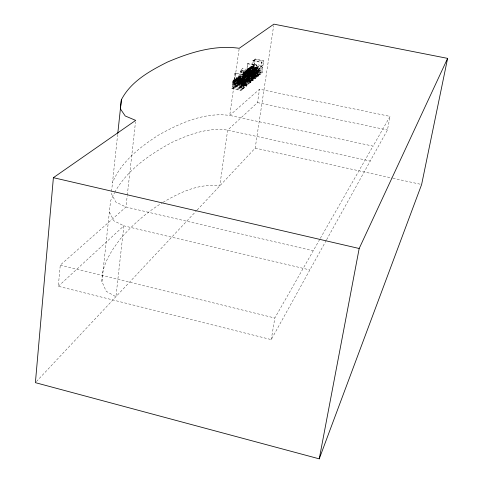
<?xml version="1.0" encoding="UTF-8"?>
<svg xmlns="http://www.w3.org/2000/svg" width="483" height="483" viewBox="0 0 483 483"><rect width="100%" height="100%" fill="white"/><g stroke="black" fill="none" stroke-linecap="round" stroke-linejoin="round"><path stroke-width="0.36" stroke-dasharray="2.42 1.81" d="M259.311 69.751C256.298 74.756 259.697 77.177 259.311 69.751L250.538 67.994C247.592 74.817 251.764 73.633 250.538 67.994M250.81 82.424L241.603 80.395L241.778 78.059L242.828 75.209L255.223 77.805L255.127 78.608L254.656 79.001L246.016 77.208L247.562 63.702L248.045 63.333L256.733 65.108L255.881 72.239C258.061 66.877 257.457 76.217 256.099 77.715L242.363 74.919L242.231 74.098L243.058 72.456L252.096 74.207C253.454 74.503 249.137 84.151 251.589 79.683L251.528 81.066L250.532 82.515L235.994 79.55L234.919 81.446L235.118 79.592L236.03 77.956C237.588 79.641 236.38 84.646 234.617 86.517L234.575 84.507L243.969 86.771C245.442 85.533 245.334 78.524 243.891 83.317L232.927 80.999L231.846 88.618L240.866 90.508L241.379 90.079C241.349 83.613 243.734 79.683 242.261 89.349L233.277 87.465C234.744 77.86 232.287 81.681 232.371 88.196L231.846 88.618M233.18 81.893L246.445 84.664L247.471 82.11L245.835 83.462L236.93 81.609C236.549 80.003 239.151 72.885 239.357 77.751C239.514 79.121 238.071 86.33 236.827 83.275L237.316 82.207L237.57 82.81L237.986 82.406L238.608 80.269L247.894 82.134L247.103 84.99L246.119 86.258L232.432 83.311M234.37 86.427L243.559 88.389C246.185 86.958 246.324 73.748 243.891 83.317M247.894 82.134C249.228 74.237 245.781 79.109 245.835 83.462M259.13 72.927L247.224 70.464C249.53 65.006 248.95 75.191 247.067 76.519L246.59 76.018L246.016 77.208M258.544 69.932L258.665 68.948L250.073 67.191L249.602 67.56L248.739 75.016L249.306 73.833L249.789 74.328C251.311 73.356 252.386 62.609 249.959 68.175L258.544 69.932C260.929 64.366 259.806 75.113 258.327 76.091L245.449 73.525L244.356 74.394L245.328 72.13L254.034 73.929L254.143 75.318L253.074 76.193L242.919 73.953L242.363 74.919M237.654 79.701L238.795 78.801L238.656 77.383L237.654 79.701L246.547 81.549L247.664 80.637L247.544 79.224L246.547 81.549M245.449 73.525L245.328 72.13M326.23 240.413L271.247 339.609L58.31 286.286L60.272 265.107L125.972 207.02L127.228 195.814M243.058 72.456L243.329 72.402C244.736 72.716 240.353 82.297 242.852 77.872L253.358 80.069C256.002 74.756 254.052 67.264 252.38 78.059L253.949 76.761L252.959 79.248L244.144 77.383L244.024 76.845L243.553 77.89C244.772 81.452 246.239 72.885 245.998 71.846C245.195 68.351 243.51 75.082 243.655 76.254L245.267 74.968L244.664 77.063L244.144 77.383M250.532 82.515L250.423 80.601L251.691 75.765L242.822 73.971M246.958 72.752C246.934 81.699 249.789 63.104 246.958 72.752L255.604 74.533C255.513 83.487 258.417 64.861 255.604 74.533M109.357 212.037L113.831 220.773L123.865 225.833L115.92 296.725L106.169 291.261L101.931 281.517L110.595 200.626L114.447 192.892M117.665 134.34L111.325 193.611L115.86 202.069L125.972 207.02L313.219 250.792L319.945 239.013M101.931 281.517C101.641 265.209 110.999 251.202 120.484 238.729C132.608 224.764 146.554 212.375 162.391 202.757M245.919 82.81L234.062 80.341L234.816 73.458L235.342 73.06L251.734 76.399M233.277 87.465L233.802 87.049L235.342 73.06M127.313 195.072L135.518 121.873M258.055 76.097L257.868 75.596L240.268 71.967L240.462 70.222L242.623 68.562L259.305 71.985M254.034 73.929L241.071 71.345L239.858 82.17L240.377 81.748L241.597 70.941L242.43 70.295L242.623 68.562M240.866 90.508L241.723 83.716L242.575 81.838L243.07 82.213L243.855 75.33L244.362 74.925L242.768 88.92L242.261 89.349M243.541 86.379L243.559 88.389M247.224 70.464L248.045 63.333M249.959 68.175L250.073 67.191M248.667 84L249.922 73.168L249.137 73.802L249.343 72.052L251.444 70.373L251.245 72.112L250.429 72.764L249.168 83.577L248.667 84L236.549 81.44M253.334 60.327L252.778 65.096L261.291 66.841L261.864 62.066L253.334 60.327L252.851 60.701L251.432 72.848L251.915 72.456L252.603 66.551L253.943 65.495L262.414 67.234L261.701 73.12L249.657 70.717M253.943 65.495L253.249 71.381L253.726 71.001L255.145 58.932L263.627 60.659L262.16 72.734L261.701 73.12M252.778 65.096L254.112 64.052L254.674 59.3L255.145 58.932M254.656 79.001L256.262 65.483L256.733 65.108M246.855 74.63L257.306 76.785L258.2 69.323L258.665 68.948M257.306 76.785L257.868 75.596M249.566 72.492L259.932 74.599L261.4 62.44L261.864 62.066M259.932 74.599L260.397 74.207L261.116 68.296L262.414 67.234M261.291 66.841L262.589 65.785L263.169 61.027L263.627 60.659M239.115 49.043L229.727 115.437L373.045 146.114L390.047 116.409L259.516 89.192L229.727 115.437C204.514 111.984 180.062 123.038 158.587 135.077C139.955 147.055 121.287 161.6 112.521 182.61M163.006 202.347C179.984 192.337 199.527 183.069 219.765 185.919L227.65 130.138L257.511 102.595L259.516 89.192M197.142 210.051L255.193 148.112L273.674 25.635M271.247 339.609L274.827 318.025L313.219 250.792M234.575 84.507L235.028 84.905L235.589 83.831L235.994 79.55M326.599 239.755L387.444 129.993L390.047 116.409M253.074 76.193L253.859 73.971M242.828 75.209L242.979 74.062M251.83 74.267L251.021 75.916L251.142 76.737L251.691 75.765M253.358 80.069L252.458 80.715L252.271 79.695L252.736 78.651L252.959 79.248M246.119 86.258L245.726 85.129L246.209 84.054L246.445 84.664M232.927 80.999L233.543 79.961L234.062 80.341M114.767 192.252C127.53 169.479 150.195 154.023 172.787 141.972C189.849 134.189 208.596 127.216 227.65 130.138L370.244 161.026M320.32 238.361L373.045 146.114M246.777 76.58L255.404 78.361L256.099 77.715M242.061 80.613L243.052 78.451L242.852 77.872M36.412 381.564L196.629 210.6M58.31 286.286L123.865 225.833L309.869 269.937M236.93 81.609L238.608 80.269M240.268 71.967L241.071 71.345M254.674 59.3L263.169 61.027M252.851 60.701L261.4 62.44M254.112 64.052L262.589 65.785M247.562 63.702L256.262 65.483M252.603 66.551L261.116 68.296M251.021 66.346L259.745 68.175M250.816 66.443L259.383 68.2M251.311 66.66L259.86 68.411M250.611 66.666L259.184 68.423M251.389 67.065L259.932 68.815M250.411 66.998L258.991 68.755M251.42 67.614L259.957 69.365M250.2 67.487L258.779 69.25M249.602 67.56L258.2 69.323M251.401 68.272L259.939 70.023M250.297 68.326L259.419 70.186M248.365 68.429L259.866 70.796M248.159 68.526L258.622 70.705M248.654 68.737L259.419 70.959M247.936 68.767L256.582 70.542M248.739 69.135L257.354 70.904M247.725 69.129L256.376 70.91M251.22 69.926L259.751 71.677M249.826 69.763L258.399 71.526M248.775 69.673L257.385 71.442M247.495 69.685L262.16 72.734M248.087 70.095L259.619 72.468M247.864 70.101L257.373 72.082M248.214 70.524L256.835 72.299M247.604 70.433L256.244 72.215M250.943 71.454L259.468 73.211M248.703 71.055L257.306 72.824M245.563 70.566L254.438 72.426M247.35 71.037L255.996 72.818M245.346 70.669L256.835 73.084M245.871 70.88L258.121 73.482M242.43 70.295L258.912 73.748M250.774 72.142L259.299 73.899M245.956 71.291L260.397 74.207M240.462 70.222L257.197 73.676M244.887 71.273L253.617 73.072M247.127 71.834L255.779 73.615M241.597 70.941L259.111 74.539M248.105 72.378L256.721 74.153M244.67 71.762L253.394 73.555M248.461 72.728L258.447 74.696M245.442 72.341L258.912 75.094M244.452 72.365L253.641 74.243M245.479 72.806L258.719 75.541M243.329 72.402L256.902 75.27M242.871 72.667L258.526 75.873M244.241 73.072L252.977 74.877M249.789 74.328L258.327 76.091M242.671 73.011L251.456 74.823M247.713 74.141L256.727 75.994M243.535 73.398L253.255 75.36M249.21 74.636L257.771 76.399M244.054 73.851L254.493 75.94M247.924 74.889L256.521 76.664M242.231 74.098L255.821 76.869M242.623 74.279L251.764 76.091M245.684 75.004L254.354 76.797M243.885 74.696L256.31 77.25M243.335 74.998L252.078 76.803M234.816 73.458L243.855 75.33M245.116 75.777L253.798 77.576M243.74 75.614L255.893 78.065M243.184 75.59L251.933 77.401M247.067 76.519L255.682 78.3M245.334 76.531L255.127 78.608M242.472 76.066L253.587 78.294M238.892 75.783L253.352 78.856M238.668 75.891L253.798 79.001M239.218 76.097L251.474 78.62M242.152 76.815L252.772 78.989M238.427 76.145L253.11 79.182M239.314 76.513L248.177 78.349M244.905 77.793L253.581 79.592M238.191 76.519L247.097 78.361M242.442 77.431L251.202 79.242M241.935 77.443L250.707 79.26M239.357 77.081L252.271 79.695M242.291 77.817L251.051 79.629M237.962 77.014L246.873 78.862M238.656 77.383L253.128 80.432M238.469 77.431L252.337 80.353M238.777 77.594L248.214 79.586M242.146 78.433L252.893 80.685M237.739 77.636L252.458 80.715M242.551 78.705L252.639 80.818M238.819 78.071L250.87 80.595M241.651 78.783L250.423 80.601M236.253 77.854L251.045 80.915M236.435 77.92L251.528 81.066M236.03 77.956L244.996 79.816M236.573 78.161L246.439 80.214M238.795 78.801L247.664 80.637M236.664 78.578L251.281 81.693M235.607 78.518L250.327 81.561M239.188 79.423L248.039 81.259M237.334 79.158L246.245 81.011M236.712 79.134L251.039 82.146M241.603 80.395L250.369 82.213M235.752 79.568L245.636 81.645M235.118 79.592L246.07 81.875M235.565 79.786L245.074 81.832M235.372 80.148L244.344 82.007M233.543 79.961L245.581 82.418M238.88 81.108L247.731 82.943M238.457 81.096L247.314 82.937M240.377 81.748L249.168 83.577M233.223 80.353L242.261 82.231M233.687 81.392L244.966 83.704M233.482 81.416L246.855 84.253M238.475 82.545L247.326 84.386M233.319 81.603L242.804 83.589M236.404 82.315L246.252 84.398M237.733 82.738L246.602 84.585M232.679 81.832L241.723 83.716M238.246 83.148L247.103 84.99M233.066 82.279L242.81 84.259M235.837 82.919L244.772 84.779M236.241 83.142L245.726 85.129M238.01 83.637L246.867 85.485M232.975 82.768L242.007 84.652M232.498 82.774L241.542 84.658M237.769 84.012L246.632 85.859M236.911 83.939L245.805 85.793M233.724 83.396L244.966 85.769M237.521 84.271L246.39 86.119M232.353 83.988L244.748 86.487M235.028 84.905L243.969 86.771M234.774 84.917L243.728 86.783M235.595 85.256L244.519 87.121M235.36 85.763L244.283 87.628M235.118 86.143L244.054 88.009M234.877 86.403L243.818 88.268M233.802 87.049L242.768 88.92M232.371 88.196L241.379 90.079M257.511 102.595L387.444 129.993M255.193 148.112L392.172 178.064M392.908 178.227L421.629 184.506M60.272 265.107L274.827 318.025M255.223 77.805L255.404 78.361"/><path stroke-width="0.72" d="M53.39 177.678L35.392 382.657L319.239 458.85L421.629 184.506L447.608 58.377L273.897 24.15L239.218 48.294C214.512 44.72 189.807 52.478 167.329 62.126C149.645 71.049 130.784 81.506 121.372 99.782L120.388 108.832L125.212 115.968L135.681 120.382L53.39 177.678L359.177 248.497L447.608 58.377M117.786 133.356L121.372 99.782M319.239 458.85L359.177 248.497"/></g></svg>
